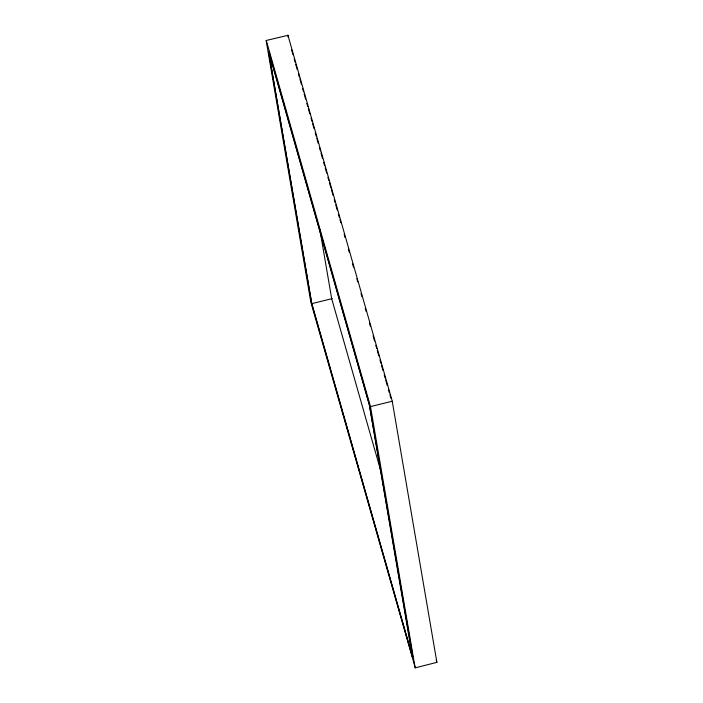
<?xml version="1.0" encoding="UTF-8"?>
<svg xmlns="http://www.w3.org/2000/svg" width="703" height="703" viewBox="0 0 703 703"><rect width="100%" height="100%" fill="white"/><g stroke="black" fill="none" stroke-linecap="round" stroke-linejoin="round"><path stroke-width="1.05" d="M266.138 40.519L310.814 302.035L415.297 667.841L436.888 662.349L392.186 400.965L287.958 35.335L266.279 40.458L370.49 406.598L415.139 667.85M436.862 662.481L436.247 660.17M412.775 656.655L369.374 404.664L268.871 51.591M412.503 656.822L311.754 303.626L268.625 51.565L311.754 303.626L412.406 656.866L369.312 404.787L268.625 51.565M392.212 401.228L370.49 406.598M332.238 298.59L312.123 303.564M287.861 35.15L288.283 37.426M291.473 49.5L292.975 54.781M294.188 59.008L295.084 62.18M295.691 64.289L297.193 69.571M298.397 73.797L299.302 76.961M299.909 79.079L301.411 84.36M302.615 88.587L303.52 91.75M304.118 93.868L305.629 99.149M306.833 103.367L307.729 106.54M308.336 108.649L309.838 113.93M311.042 118.157L311.947 121.329M312.554 123.438L314.056 128.719M315.26 132.946L316.165 136.118M316.763 138.227L318.274 143.509M319.478 147.735L320.383 150.908M320.981 153.017L322.484 158.298M323.688 162.525L324.593 165.688M325.199 167.806L326.702 173.087M327.906 177.314L328.811 180.478M329.408 182.595L330.92 187.877M331.517 189.986L333.029 195.267M334.233 199.494L335.129 202.657M335.735 204.775L337.238 210.056M338.442 214.283L339.347 217.447M339.953 219.564L340.85 222.728M344.162 234.354L345.068 237.517M348.38 249.134L349.286 252.307M352.598 263.924L353.504 267.096M356.808 278.713L357.713 281.885M361.026 293.502L361.931 296.666M365.244 308.292L366.149 311.455M369.462 323.081L370.358 326.245M373.073 335.753L374.576 341.034M375.78 345.261L376.685 348.424M377.283 350.542L378.794 355.823M379.998 360.05L380.903 363.214M381.501 365.332L383.003 370.613M384.207 374.831L385.112 378.003M385.719 380.112L387.221 385.393M388.425 389.62L389.33 392.792M389.937 394.901L390.833 398.074M381.281 472.68L331.684 298.705L319.847 229.468"/></g></svg>
